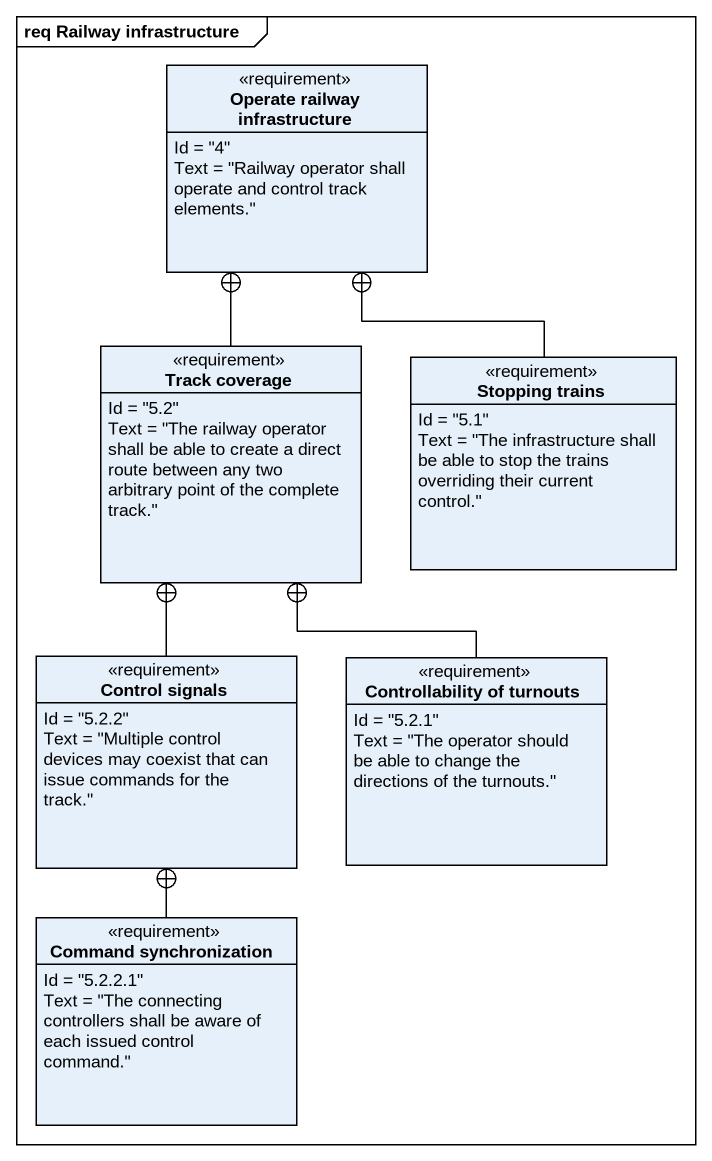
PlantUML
@startuml
mainframe req Railway infrastructure
hide circle
hide empty members
class "Operate railway infrastructure" as Operate_railway <<requirement>> {
  Id = "4"
  Text = "Railway operator shall operate and control track elements."
}
class "Track coverage" as Track_coverage <<requirement>> {
  Id = "5.2"
  Text = "The railway operator shall be able to create a direct route between any two arbitrary point of the complete track."
}
class "Stopping trains" as Stopping_trains <<requirement>> {
  Id = "5.1"
  Text = "The infrastructure shall be able to stop the trains overriding their current control."
}
class "Control signals" as Control_signals <<requirement>> {
  Id = "5.2.2"
  Text = "Multiple control devices may coexist that can issue commands for the track."
}
class "Controllability of turnouts" as Controllability_of_turnouts <<requirement>> {
  Id = "5.2.1"
  Text = "The operator should be able to change the directions of the turnouts."
}
class "Command synchronization" as Command_synchronization <<requirement>> {
  Id = "5.2.2.1"
  Text = "The connecting controllers shall be aware of each issued control command."
}
Track_coverage -up-+ Operate_railway
Stopping_trains -up-+ Operate_railway
Control_signals -up-+ Track_coverage
Controllability_of_turnouts -up-+ Track_coverage
Command_synchronization -up-+ Control_signals
@enduml
